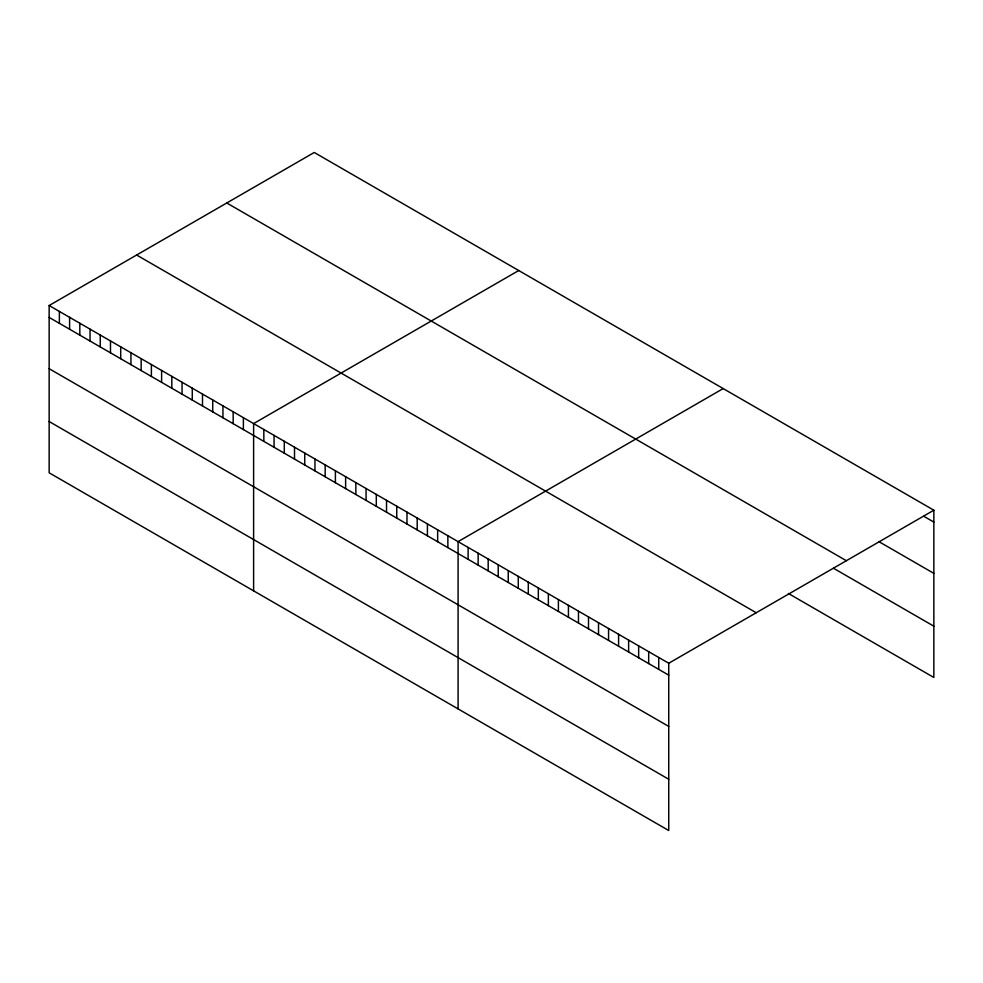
<?xml version="1.0" encoding="UTF-8"?>
<svg xmlns="http://www.w3.org/2000/svg" width="983" height="983" viewBox="0 0 983 983"><rect width="100%" height="100%" fill="white"/><g stroke="black" fill="none" stroke-linecap="round" stroke-linejoin="round"><path stroke-width="1.47" d="M49.15 305.529L668.747 663.255L668.747 830.524L49.15 472.798L49.15 305.529L314.253 152.476L933.85 510.202L933.85 677.471L788.391 593.486M518.717 270.522L253.614 423.587L253.614 590.844M723.181 388.58L458.09 541.633L458.09 708.89M668.747 663.255L933.85 510.202M923.823 516.296L933.85 522.084M878.679 541.51L933.85 573.359M226.766 202.989L846.363 560.703M833.535 568.272L933.85 626.196M136.637 255.027L756.234 612.753M49.15 317.423L668.747 675.149M49.15 368.699L668.747 726.412M49.15 421.523L668.747 779.249M658.721 657.467L658.721 669.349M648.682 651.668L648.682 663.562M638.655 645.88L638.655 657.762M628.629 640.093L628.629 651.975M618.59 634.293L618.59 646.187M608.563 628.506L608.563 640.388M598.524 622.718L598.524 634.6M588.498 616.919L588.498 628.813M578.471 611.131L578.471 623.013M568.432 605.344L568.432 617.226M558.405 599.544L558.405 611.438M548.367 593.757L548.367 605.639M538.34 587.957L538.34 599.851M528.301 582.169L528.301 594.064M518.274 576.382L518.274 588.264M508.248 570.582L508.248 582.477M498.209 564.795L498.209 576.689M488.182 559.008L488.182 570.89M478.143 553.208L478.143 565.102M468.117 547.42L468.117 559.315M447.867 535.723L447.867 547.617M437.644 529.825L437.644 541.707M427.421 523.927L427.421 535.809M417.197 518.016L417.197 529.911M406.974 512.118L406.974 524M396.751 506.22L396.751 518.102M386.528 500.31L386.528 512.204M376.305 494.412L376.305 506.294M366.069 488.502L366.069 500.396M355.846 482.604L355.846 494.498M345.623 476.706L345.623 488.588M335.4 470.796L335.4 482.69M325.176 464.898L325.176 476.792M314.953 459L314.953 470.882M304.73 453.089L304.73 464.984M294.507 447.191L294.507 459.073M284.284 441.293L284.284 453.175M274.06 435.383L274.06 447.277M263.837 429.485L263.837 441.367M243.391 417.677L243.391 429.571M233.168 411.779L233.168 423.661M222.944 405.868L222.944 417.763M212.721 399.97L212.721 411.865M202.498 394.072L202.498 405.954M192.275 388.162L192.275 400.056M182.052 382.264L182.052 394.146M171.828 376.366L171.828 388.248M161.605 370.456L161.605 382.35M151.382 364.558L151.382 376.44M141.159 358.66L141.159 370.542M130.936 352.75L130.936 364.644M120.712 346.852L120.712 358.734M110.489 340.941L110.489 352.836M100.266 335.043L100.266 346.938M90.043 329.145L90.043 341.027M79.82 323.235L79.82 335.129M69.596 317.337L69.596 329.231M59.373 311.439L59.373 323.321"/></g></svg>
